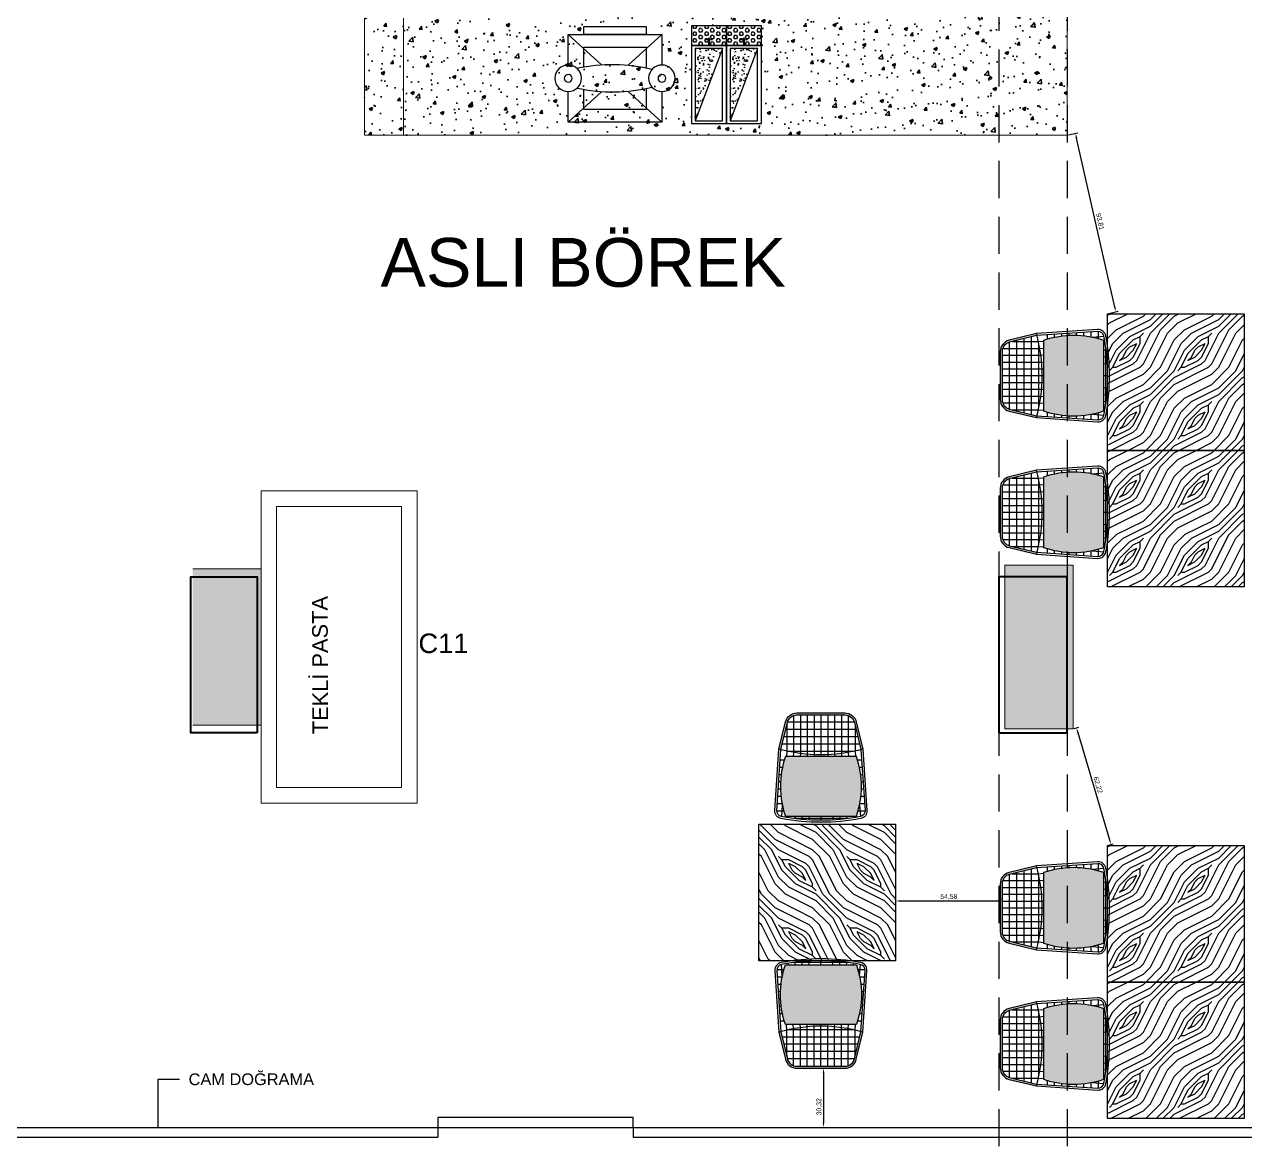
# Model space of a CAD drawing. Header units: millimetres. Extents: x 567392 to 582402, y 4512800 to 4518063.
# Drawn here: x 575944 to 576569, y 4513616 to 4514190 of the extents above; entities that cross this region are included whole.
import ezdxf

# ---------------------------------------------------------------- set-up
doc = ezdxf.new("R2010")
doc.units = ezdxf.units.MM
doc.linetypes.add('DASHED2', pattern=[9.525, 6.35, -3.175])
for name, color, linetype, lineweight in [('A-STRC-01', 2, 'Continuous', 40), ('duvar', 7, 'Continuous', 35), ('estofado', 7, 'Continuous', 25), ('PENCERE', 140, 'Continuous', 25), ('tefriş', 251, 'Continuous', 13), ('Yazi', 95, 'Continuous', 13), ('yücel-Ekipman', 4, 'Continuous', 25)]:
    doc.layers.add(name, color=color, linetype=linetype, lineweight=lineweight)
for name, color, linetype in [('a_furn', 1, 'Continuous'), ('a_p1_d', 1, 'DASHED2'), ('yücel-poz no', 7, 'Continuous'), ('ölçüler', 143, 'Continuous')]:
    doc.layers.add(name, color=color, linetype=linetype)
doc.layers.add('tefris', color=7, linetype='Continuous', lineweight=13, true_color=0x474747)
doc.styles.add('ekp-yazı', font='Arial.ttf', dxfattribs={"height": 10})
doc.styles.get("Standard").update_dxf_attribs({"font": 'Arial.ttf'})
doc.dimstyles.new('ISO-25', dxfattribs={"dimtxt": 2.5, "dimasz": 2.5, "dimexe": 1.25, "dimexo": 0.625, "dimtad": 1, "dimtxsty": 'Standard', "dimcen": 2.5, "dimadec": 0, "dimazin": 0, "dimtfac": 1, "dimtmove": 0, "dimatfit": 3, "dimfxl": 1, "dimarcsym": 0})

# ---------------------------------------------------------------- blocks, each defined once
blk = doc.blocks.new('KOLONS')
at = {"layer": 'A-STRC-01', "color": 3}
for points in [[(-828, 540), (-862, 540), (-862, 620), (-828, 620)], [(-448, 540), (-413, 540), (-413, 620), (-448, 620)]]:
    blk.add_lwpolyline(points, close=True, dxfattribs=at)
blk = doc.blocks.new('Banqueta Banc May')
at = {"layer": 'estofado'}
h = blk.add_hatch(color=256, dxfattribs=at)
h.set_gradient(color1=(203, 207, 210), one_color=1, tint=1, name='CYLINDER')
h.paths.add_polyline_path([(0.123, -0.01, -0.345989), (0.1716, -0.0482), (0.2052, -0.1866), (0.2053, -0.1878, 0.00324), (0.2152, -0.185), (0.1813, -0.0458, 0.345989), (0.123, 0), (-0.123, 0, 0.345989), (-0.1813, -0.0458), (-0.2152, -0.185, 0.00324), (-0.2053, -0.1878), (-0.2052, -0.1866), (-0.1716, -0.0482, -0.345989), (-0.123, -0.01)])
h = blk.add_hatch(color=256, dxfattribs=at)
h.set_gradient(color1=(203, 207, 210), one_color=1, tint=1, name='CYLINDER')
h.paths.add_polyline_path([(0.123, -0.01, -0.345989), (0.1716, -0.0482), (0.2052, -0.1866), (0.2053, -0.1878, 0.00324), (0.2152, -0.185), (0.1813, -0.0458, 0.345989), (0.123, 0), (-0.123, 0, 0.345989), (-0.1813, -0.0458), (-0.2152, -0.185, 0.00324), (-0.2053, -0.1878), (-0.2052, -0.1866), (-0.1716, -0.0482, -0.345989), (-0.123, -0.01)])
h = blk.add_hatch(color=256, dxfattribs=at)
h.set_gradient(color1=(225, 227, 229), one_color=1, tint=1, name='CURVED')
h.paths.add_polyline_path([(0.1821, -0.5295, 0.167263), (0.1821, -0.2239), (-0.1821, -0.2239, 0.167263), (-0.1821, -0.5295)])
for p, q in [((-0.1748, -0.0611), (-0.1748, -0.1954)), ((-0.1714, -0.0473), (0.1714, -0.0473)), ((-0.1398, -0.0129), (-0.1398, -0.2025)), ((-0.1049, -0.01), (-0.1049, -0.208)), ((-0.0699, -0.01), (-0.0699, -0.2119)), ((-0.035, -0.01), (-0.035, -0.215)), ((0, -0.01), (0, -0.215)), ((0.035, -0.01), (0.035, -0.215)), ((0.0699, -0.01), (0.0699, -0.2119)), ((0.1049, -0.01), (0.1049, -0.208)), ((0.1398, -0.0129), (0.1398, -0.2025)), ((0.1748, -0.0611), (0.1748, -0.1954)), ((-0.1896, -0.1222), (0.1896, -0.1222)), ((-0.1805, -0.0847), (0.1805, -0.0847)), ((-0.1987, -0.1596), (0.1987, -0.1596)), ((-0.2089, -0.2414), (-0.1877, -0.2414)), ((-0.1748, -0.1954), (-0.1771, -0.2239)), ((-0.1673, -0.197), (0.1673, -0.197)), ((-0.1398, -0.2025), (-0.1416, -0.2239)), ((-0.1049, -0.208), (-0.1062, -0.2239)), ((-0.0699, -0.2119), (-0.0709, -0.2239)), ((-0.035, -0.215), (-0.0357, -0.2239)), ((0, -0.215), (0, -0.2239)), ((0.035, -0.215), (0.0357, -0.2239)), ((0.0699, -0.2119), (0.0709, -0.2239)), ((0.1049, -0.208), (0.1062, -0.2239)), ((0.1398, -0.2025), (0.1416, -0.2239)), ((0.1748, -0.1954), (0.1771, -0.2239)), ((0.1877, -0.2414), (0.2089, -0.2414)), ((-0.2114, -0.2789), (-0.1973, -0.2789)), ((0.1973, -0.2789), (0.2114, -0.2789)), ((-0.2163, -0.3537), (-0.2071, -0.3537)), ((-0.2138, -0.3163), (-0.2037, -0.3163)), ((0.2037, -0.3163), (0.2138, -0.3163)), ((0.2071, -0.3537), (0.2163, -0.3537)), ((-0.2213, -0.4286), (-0.2048, -0.4286)), ((-0.2188, -0.3912), (-0.2074, -0.3912)), ((0.2048, -0.4286), (0.2213, -0.4286)), ((0.2074, -0.3912), (0.2188, -0.3912)), ((-0.2238, -0.466), (-0.1991, -0.466)), ((-0.1977, -0.4725), (-0.2026, -0.5311)), ((0.1977, -0.4725), (0.2026, -0.5311)), ((0.1991, -0.466), (0.2238, -0.466)), ((-0.226, -0.5034), (-0.1902, -0.5034)), ((-0.1669, -0.5295), (-0.1676, -0.5371)), ((-0.1411, -0.5409), (0.1411, -0.5409)), ((-0.1315, -0.5295), (-0.1326, -0.5419)), ((-0.0962, -0.5295), (-0.0976, -0.5456)), ((-0.061, -0.5295), (-0.0626, -0.5482)), ((0, -0.5295), (0, -0.55)), ((0.061, -0.5295), (0.0626, -0.5482)), ((0.0962, -0.5295), (0.0976, -0.5456)), ((0.1315, -0.5295), (0.1326, -0.5419)), ((0.1669, -0.5295), (0.1676, -0.5371)), ((0.1902, -0.5034), (0.226, -0.5034))]:
    blk.add_line(p, q, dxfattribs=at)
for points in [[(0.236, -0.4991), (0.2152, -0.185), (0.1813, -0.0458, 0.345989), (0.123, 0), (-0.123, 0, 0.345989), (-0.1813, -0.0458), (-0.2152, -0.185), (-0.236, -0.4991, 0.379693), (-0.2034, -0.5411, 0.092971), (0.2034, -0.5411, 0.379693)], [(0.226, -0.4998), (0.2052, -0.1866), (0.1716, -0.0482, 0.345989), (0.123, -0.01), (-0.123, -0.01, 0.345989), (-0.1716, -0.0482), (-0.2052, -0.1866), (-0.226, -0.4998, 0.379693), (-0.2016, -0.5313, 0.092971), (0.2016, -0.5313, 0.379693)], [(-0.1821, -0.5295, -0.167263), (-0.1821, -0.2239), (0.1821, -0.2239, -0.167263), (0.1821, -0.5295)]]:
    blk.add_lwpolyline(points, format="xyb", close=True, dxfattribs=at)
blk.add_arc((0, 0.5729), 0.7879, 254.15162, 285.84838, dxfattribs=at)
blk = doc.blocks.new('*D576')
at = {"layer": 'Defpoints', "color": 0, "transparency": 16777216}
for p in [(576478.65, 4514132.78), (576482.88, 4514133.74), (576499.32, 4514041.28)]:
    blk.add_point(p, dxfattribs=at)
at = {"layer": 'tefriş', "color": 0, "lineweight": -2, "transparency": 16777216}
for p, q in [((576479.26, 4514132.92), (576484.1, 4514134.01)), ((576503, 4514044.67), (576483.43, 4514131.3)), ((576499.93, 4514041.42), (576504.77, 4514042.51))]:
    blk.add_line(p, q, dxfattribs=at)
at = {"layer": 'tefriş', "color": 0, "transparency": 16777216}
for points in [[(576483.84, 4514131.39), (576483.03, 4514131.21), (576482.88, 4514133.74)], [(576503.4, 4514044.77), (576502.59, 4514044.58), (576503.55, 4514042.24)]]:
    blk.add_solid(points, dxfattribs=at)
at = {"layer": 'tefriş', "color": 0, "transparency": 16777216, "insert": (576495.29, 4514088.45), "char_height": 2.5, "attachment_point": 5, "rotation": 282.72684}
blk.add_mtext('93,81', dxfattribs=at)
blk = doc.blocks.new('*D577')
at = {"layer": 'Defpoints', "color": 0, "transparency": 16777216}
for p in [(576481.65, 4513828.52), (576499.31, 4513768.86), (576501.04, 4513769.37)]:
    blk.add_point(p, dxfattribs=at)
at = {"layer": 'tefriş', "color": 0, "lineweight": -2, "transparency": 16777216}
for p, q in [((576482.25, 4513828.7), (576484.58, 4513829.39)), ((576484.09, 4513826.63), (576500.33, 4513771.77)), ((576499.91, 4513769.03), (576502.24, 4513769.72))]:
    blk.add_line(p, q, dxfattribs=at)
at = {"layer": 'tefriş', "color": 0, "transparency": 16777216}
for points in [[(576484.49, 4513826.75), (576483.69, 4513826.52), (576483.38, 4513829.03)], [(576500.73, 4513771.88), (576499.93, 4513771.65), (576501.04, 4513769.37)]]:
    blk.add_solid(points, dxfattribs=at)
at = {"layer": 'tefriş', "color": 0, "transparency": 16777216, "insert": (576494.25, 4513799.8), "char_height": 2.5, "attachment_point": 5, "rotation": 286.49216}
blk.add_mtext('62,22', dxfattribs=at)
blk = doc.blocks.new('*D578')
at = {"layer": 'Defpoints', "color": 0, "transparency": 16777216}
for p in [(576390.73, 4513740.37), (576390.73, 4513740.37), (576445.31, 4513740.37)]:
    blk.add_point(p, dxfattribs=at)
at = {"layer": 'tefriş', "color": 0, "lineweight": -2, "transparency": 16777216}
for p, q in [((576390.73, 4513740.99), (576390.73, 4513741.62)), ((576442.81, 4513740.37), (576393.23, 4513740.37)), ((576445.31, 4513740.99), (576445.31, 4513741.62))]:
    blk.add_line(p, q, dxfattribs=at)
at = {"layer": 'tefriş', "color": 0, "transparency": 16777216}
for points in [[(576393.23, 4513740.79), (576393.23, 4513739.95), (576390.73, 4513740.37)], [(576442.81, 4513740.79), (576442.81, 4513739.95), (576445.31, 4513740.37)]]:
    blk.add_solid(points, dxfattribs=at)
at = {"layer": 'tefriş', "color": 0, "transparency": 16777216, "insert": (576418.02, 4513742.5), "char_height": 2.5, "attachment_point": 5}
blk.add_mtext('54,58', dxfattribs=at)
blk = doc.blocks.new('*D580')
at = {"layer": 'Defpoints', "color": 0, "transparency": 16777216}
for p in [(576352.46, 4513654.72), (576352.46, 4513624.4), (576353.79, 4513624.4)]:
    blk.add_point(p, dxfattribs=at)
at = {"layer": 'tefriş', "color": 0, "lineweight": -2, "transparency": 16777216}
for p, q in [((576353.09, 4513654.72), (576355.04, 4513654.72)), ((576353.79, 4513652.22), (576353.79, 4513626.9)), ((576353.09, 4513624.4), (576355.04, 4513624.4))]:
    blk.add_line(p, q, dxfattribs=at)
at = {"layer": 'tefriş', "color": 0, "transparency": 16777216}
for points in [[(576353.37, 4513652.22), (576354.21, 4513652.22), (576353.79, 4513654.72)], [(576353.37, 4513626.9), (576354.21, 4513626.9), (576353.79, 4513624.4)]]:
    blk.add_solid(points, dxfattribs=at)
at = {"layer": 'tefriş', "color": 0, "transparency": 16777216, "insert": (576351.66, 4513634.94), "char_height": 2.5, "attachment_point": 5, "rotation": 90}
blk.add_mtext('30,32', dxfattribs=at)
blk = doc.blocks.new('Bar. Şerbet  Mak(K).40 lt')
h = blk.add_hatch()
h.set_pattern_fill('AR-CONC', color=251, style=0)
h.set_pattern_definition([(50, (-37608.1534, -17154.7077), (7.1726018, -0.62752135), [0.75, -8.25]), (355, (-37608.1534, -17154.708), (-1.3875133, 7.5219213), [0.6, -6.6]), (100.4514, (-37607.556, -17154.76), (5.7850938, 6.8943954), [0.6374019, -7.0114211]), (46.1842, (-37608.153, -17152.708), (10.6724105, -1.6551901), [1.125, -12.375]), (96.6356, (-37607.264, -17152.846), (9.346627, 9.7411787), [0.956103, -10.51713]), (351.1842, (-37608.153, -17152.708), (9.3466195, 9.741186), [0.9, -9.9]), (21, (-37607.1534, -17153.2077), (5.9690705, -4.0261889), [0.75, -8.25]), (326, (-37607.1534, -17153.208), (2.4331533, 7.2515005), [0.6, -6.6]), (71.4514, (-37606.656, -17153.543), (8.4022263, 3.225305), [0.6374019, -7.0114211]), (37.5, (-37608.1534, -17154.7077), (0.12159855, 3.32893854), [0, -6.52, 0, -6.7, 0, -6.625]), (7.5, (-37608.1534, -17154.7077), (2.63069537, 3.94411712), [0, -3.82, 0, -6.37, 0, -2.525]), (327.5, (-37610.3834, -17154.7077), (5.33822436, -0.22554872), [0, -2.5, 0, -7.8, 0, -10.35]), (317.5, (-37611.3834, -17154.7077), (5.8318617, 1.0010498), [0, -3.25, 0, -5.18, 0, -7.35])])
h.paths.add_polyline_path([(-19.71, -1.39), (-33.71, -38.39), (-19.71, -38.39)])
h = blk.add_hatch()
h.set_pattern_fill('AR-CONC', color=251, style=0)
h.set_pattern_definition([(50, (-37590.287, -17154.7077), (7.1726018, -0.62752135), [0.75, -8.25]), (355, (-37590.287, -17154.708), (-1.3875133, 7.5219213), [0.6, -6.6]), (100.4514, (-37589.689, -17154.76), (5.7850938, 6.8943954), [0.6374019, -7.0114211]), (46.1842, (-37590.287, -17152.708), (10.6724105, -1.6551901), [1.125, -12.375]), (96.6356, (-37589.398, -17152.846), (9.346627, 9.7411787), [0.956103, -10.51713]), (351.1842, (-37590.287, -17152.708), (9.3466195, 9.741186), [0.9, -9.9]), (21, (-37589.287, -17153.2077), (5.9690705, -4.0261889), [0.75, -8.25]), (326, (-37589.287, -17153.208), (2.4331533, 7.2515005), [0.6, -6.6]), (71.4514, (-37588.7896, -17153.543), (8.4022263, 3.225305), [0.6374019, -7.0114211]), (37.5, (-37590.287, -17154.7077), (0.12159855, 3.32893854), [0, -6.52, 0, -6.7, 0, -6.625]), (7.5, (-37590.287, -17154.7077), (2.63069537, 3.94411712), [0, -3.82, 0, -6.37, 0, -2.525]), (327.5, (-37592.517, -17154.7077), (5.33822436, -0.22554872), [0, -2.5, 0, -7.8, 0, -10.35]), (317.5, (-37593.517, -17154.7077), (5.8318617, 1.0010498), [0, -3.25, 0, -5.18, 0, -7.35])])
h.paths.add_polyline_path([(-1.84, -1.39), (-15.84, -38.39), (-1.84, -38.39)])
h = blk.add_hatch()
h.set_pattern_fill('HEX', color=251, scale=8, style=0)
h.set_pattern_definition([(0, (-37608.1534, -17154.7077), (0, 1.73205081), [1, -2]), (120, (-37608.1534, -17154.7077), (-1.5, -0.866025404), [1, -2]), (60, (-37607.1534, -17154.7077), (-1.5, 0.866025404), [1, -2])])
h.paths.add_polyline_path([(-17.87, -50), (-17.87, -40), (-35.73, -40), (-35.73, -50)])
h = blk.add_hatch()
h.set_pattern_fill('HEX', color=251, scale=8, style=0)
h.set_pattern_definition([(0, (-37590.287, -17154.7077), (0, 1.73205081), [1, -2]), (120, (-37590.287, -17154.7077), (-1.5, -0.866025404), [1, -2]), (60, (-37589.287, -17154.7077), (-1.5, 0.866025404), [1, -2])])
h.paths.add_polyline_path([(0, -50), (0, -40), (-17.87, -40), (-17.87, -50)])
for p, q in [((-33.71, -38.39), (-19.71, -1.39)), ((-15.84, -38.39), (-1.84, -1.39))]:
    blk.add_line(p, q)
for points in [[(-35.73, -40), (-17.87, -40), (-17.87, 0), (-35.73, 0)], [(-17.87, -40), (0, -40), (0, 0), (-17.87, 0)], [(-33.71, -38.39), (-19.71, -38.39), (-19.71, -1.39), (-33.71, -1.39)], [(-15.84, -38.39), (-1.84, -38.39), (-1.84, -1.39), (-15.84, -1.39)], [(-35.73, -50), (-17.87, -50), (-17.87, -40), (-35.73, -40)], [(-17.87, -50), (0, -50), (0, -40), (-17.87, -40)]]:
    blk.add_lwpolyline(points, close=True)
at = {"color": 251}
for points, const_width in [([(-28.73, -42.98), (-24.7, -42.98)], 0.5), ([(-26.8, -40), (-26.8, -44.03)], 1), ([(-10.86, -42.98), (-6.83, -42.98)], 0.5), ([(-8.93, -40), (-8.93, -44.03)], 1)]:
    blk.add_lwpolyline(points, dxfattribs=dict(at, const_width=const_width))
blk = doc.blocks.new('zummex portakal s.mak.')
at = {"extrusion": (0, 0, -1)}
for p, q in [((-48, 0), (0, 0)), ((-48, -15.7), (-48, 0)), ((0, 0), (0, -15.7)), ((-40, -6.5), (-8, -6.5)), ((-40, -17.15), (-40, -6.5)), ((-8, -6.5), (-8, -16.66)), ((-48, -45), (-48, -29.3)), ((-40, -38.5), (-40, -27.85)), ((-8, -28.34), (-8, -38.5)), ((0, -29.3), (0, -45)), ((-8, -38.5), (-40, -38.5)), ((0, -45), (-48, -45)), ((-40, -45), (-8, -45))]:
    blk.add_line(p, q, dxfattribs=at)
at = {"color": 251, "extrusion": (0, 0, -1)}
for p, q in [((-48, 0), (-30.74, -15.76)), ((0, 0), (-17.06, -15.56)), ((-30.74, -29.24), (-48, -45)), ((-17.06, -29.44), (0, -45))]:
    blk.add_line(p, q, dxfattribs=at)
at = {"color": 21, "extrusion": (0, 0, -1)}
for p, q in [((-40, -49), (-40, -45)), ((-8, -49), (-40, -49)), ((-8, -45), (-8, -49))]:
    blk.add_line(p, q, dxfattribs=at)
for centre, radius in [((48, -22.5), 6.8), ((0, -22.5), 6.8), ((48, -22.5), 2), ((0, -22.5), 2)]:
    blk.add_circle(centre, radius, dxfattribs=at)
for centre, start, end in [((22.71, -100.39), 76.15973, 102.39982), ((22.71, 55.39), 257.60018, 283.84027)]:
    blk.add_arc(centre, 85.01, start, end, dxfattribs=at)

msp = doc.modelspace()

# ---------------------------------------------------------------- hatches: boundary and pattern name
at = {"layer": 'duvar'}
h = msp.add_hatch(color=251, dxfattribs=at)
h.dxf.hatch_style = 1
h.paths.add_polyline_path([(576480.65, 4513326.52), (576445.65, 4513326.52), (576445.65, 4513266.52), (576480.65, 4513266.52)])
h.paths.add_polyline_path([(576030.65, 4513266.52), (576065.65, 4513266.52), (576065.65, 4513326.52), (576030.65, 4513326.52)])
h.paths.add_polyline_path([(576481.65, 4513912.52), (576446.65, 4513912.52), (576446.65, 4513828.52), (576481.65, 4513828.52)])
h.paths.add_polyline_path([(576030.65, 4513830.52), (576065.65, 4513830.52), (576065.65, 4513910.52), (576030.65, 4513910.52)])
h.paths.add_polyline_path([(576065.65, 4514642.52), (576030.65, 4514642.52), (576030.65, 4514575.52), (576065.65, 4514575.52)])
h = msp.add_hatch(dxfattribs=at)
h.set_pattern_fill('AR-CONC', color=44, scale=0.1)
h.set_pattern_definition([(50, (495650.126, 4493089.981), (18.218467, -1.5939086), [1.905, -20.955]), (355, (495650.126, 4493089.981), (-3.524342, 19.1056845), [1.524, -16.7640584]), (100.451445, (495651.644, 4493089.848), (14.6941247, 17.5117752), [1.619001, -17.8090245]), (46.1842, (495650.126, 4493095.061), (27.107904, -4.204233), [2.8575, -31.4325]), (96.635558, (495652.385, 4493094.71), (23.740413, 24.7426125), [2.428502, -26.713561]), (351.18415, (495650.126, 4493095.06), (23.740413, 24.742612), [2.285997, -25.145973]), (21, (495652.666, 4493093.791), (15.161439, -10.2265198), [1.905, -20.955]), (326, (495652.666, 4493093.791), (6.180203, 18.4187966), [1.524, -16.764]), (71.451445, (495653.93, 4493092.939), (21.341642, 8.192277), [1.619001, -17.8089938]), (37.5, (495650.126, 4493089.981), (0.3088603, 8.4555039), [0, -16.5608, 0, -17.018, 0, -16.8275]), (7.5, (495650.126, 4493089.981), (6.6819663, 10.0180575), [0, -9.7028, 0, -16.1798, 0, -6.4135]), (327.5, (495644.462, 4493089.981), (13.5590595, -0.5728744), [0, -6.35, 0, -19.812, 0, -26.289]), (317.5, (495641.922, 4493089.981), (14.8129181, 2.5426491), [0, -8.255, 0, -13.1572, 0, -18.669])])
h.paths.add_polyline_path([(576418.65, 4514192.781), (576118.65, 4514192.781), (576118.65, 4514132.781), (576478.65, 4514132.781), (576478.65, 4514322.917), (576418.65, 4514322.872)])
h.paths.add_polyline_path([(576321.944, 4514138.711), (576304.078, 4514138.711), (576286.211, 4514138.711), (576286.211, 4514178.711), (576286.211, 4514188.711), (576304.078, 4514188.711), (576321.944, 4514188.711), (576321.944, 4514178.711)], flags=16)
h.paths.add_polyline_path([(576319.922, 4514140.096), (576305.922, 4514140.096), (576288.056, 4514140.096), (576288.056, 4514181.69), (576305.922, 4514181.69), (576305.922, 4514177.096), (576319.922, 4514177.096)], flags=0)
h.paths.add_polyline_path([(576231.015, 4514167.741), (576231.015, 4514177.101), (576223.015, 4514184.398), (576223.015, 4514168.699)], flags=0)
h.paths.add_polyline_path([(576245.722, 4514169.022), (576220.245, 4514184.398), (576231.015, 4514184.398), (576231.015, 4514188.398), (576275.396, 4514188.398), (576271.015, 4514184.398), (576271.015, 4514165.173, 0.1303603), (576227.467, 4514167.039, -1.8363237), (576216.498, 4514163.842, -0.0879557)], flags=16)
h.paths.add_polyline_path([(576263.015, 4514156.551), (576263.015, 4514146.703), (576271.015, 4514139.398), (576271.015, 4514155.097)], flags=16)
at = {"layer": 'tefris', "linetype": 'Continuous', "lineweight": 25}
h = msp.add_hatch(dxfattribs=at)
h.set_pattern_fill('WOODFACE', color=35, scale=35, style=0, pattern_type=2)
h.set_pattern_definition([(360, (574051.96, 4519543.803), (35, 35), [1.75, -33.25]), (90, (574065.96, 4519556.053), (-35, 35), [3.5, -31.5]), (45, (574058.96, 4519552.553), (2e-14, 35), [2.4745, -7.4235, 2.4745, -4.949, 17.325, -14.850975]), (45, (574050.21, 4519542.053), (2e-14, 35), [2.47485, -4.9497, 2.47485, -39.59807]), (45, (574062.46, 4519545.553), (2e-14, 35), [2.47485, -47.02262]), (45, (574065.96, 4519543.803), (2e-14, 35), [2.47485, -47.02262]), (45, (574060.71, 4519547.303), (2e-14, 35), [2.47485, -47.02262]), (45, (574058.96, 4519549.053), (2e-14, 35), [4.9497, -44.54777]), (45, (574067.71, 4519575.303), (2e-14, 35), [4.9497, -44.54777]), (45, (574055.46, 4519550.803), (2e-14, 35), [9.8994, -39.59807]), (45, (574053.71, 4519552.553), (2e-14, 35), [9.8994, -39.59807]), (45, (574076.46, 4519563.053), (2e-14, 35), [9.8994, -39.59807]), (45, (574051.96, 4519556.053), (2e-14, 35), [7.42462, -42.07285]), (45, (574044.96, 4519561.303), (2e-14, 35), [7.42462, -42.07285]), (45, (574048.46, 4519557.803), (2e-14, 35), [7.42462, -42.07285]), (45, (574071.21, 4519568.303), (2e-14, 35), [12.37437, -37.1231]), (45, (574067.71, 4519570.053), (2e-14, 35), [12.37437, -37.1231]), (45, (574071.21, 4519561.303), (2e-14, 35), [17.32412, -32.17336]), (26.56505, (574055.46, 4519547.303), (35, 1e-08), [3.91312, -74.34926]), (26.56505, (574062.46, 4519557.803), (35, 1e-08), [3.91312, -74.34926]), (26.56505, (574060.71, 4519554.303), (35, 1e-08), [3.91312, -74.34926]), (26.56505, (574053.71, 4519543.803), (35, 1e-08), [7.82624, -70.43614]), (26.56505, (574060.71, 4519559.553), (35, 1e-08), [11.73936, -66.52302]), (26.56505, (574057.21, 4519561.303), (35, 1e-08), [15.65248, -62.6099]), (26.56505, (574053.71, 4519563.053), (35, 1e-08), [15.65248, -62.6099]), (26.56505, (574048.46, 4519573.553), (35, 1e-08), [15.65248, -62.6099]), (26.56505, (574048.46, 4519570.053), (35, 1e-08), [19.5656, -58.69678]), (26.56505, (574050.21, 4519566.553), (35, 1e-08), [19.5656, -58.69678]), (63.43495, (574062.46, 4519552.553), (2e-09, 35), [3.91312, -74.34926]), (63.43495, (574057.21, 4519549.053), (2e-09, 35), [3.91312, -74.34926]), (63.43495, (574051.96, 4519543.803), (2e-09, 35), [7.82624, -70.43614]), (63.43495, (574062.46, 4519549.053), (2e-09, 35), [7.82624, -70.43614]), (63.43495, (574048.46, 4519542.053), (2e-09, 35), [11.73936, -66.52302]), (63.43495, (574044.96, 4519542.053), (2e-09, 35), [15.65248, -62.6099]), (63.43495, (574076.46, 4519543.803), (2e-09, 35), [15.65248, -62.6099]), (63.43495, (574064.21, 4519547.303), (2e-09, 35), [15.65248, -62.6099]), (63.43495, (574071.21, 4519543.803), (2e-09, 35), [19.5656, -58.69678]), (63.43495, (574067.71, 4519545.553), (2e-09, 35), [19.5656, -58.69678])])
h.paths.add_polyline_path([(576569.316, 4514041.28), (576499.317, 4514041.276), (576499.317, 4513971.276), (576569.316, 4513971.28)])
h = msp.add_hatch(dxfattribs=at)
h.set_pattern_fill('WOODFACE', color=35, scale=35, style=0, pattern_type=2)
h.set_pattern_definition([(360, (574051.96, 4519473.803), (35, 35), [1.75, -33.25]), (90, (574065.96, 4519486.053), (-35, 35), [3.5, -31.5]), (45, (574058.96, 4519482.553), (2e-14, 35), [2.4745, -7.4235, 2.4745, -4.949, 17.325, -14.850975]), (45, (574050.21, 4519472.053), (2e-14, 35), [2.47485, -4.9497, 2.47485, -39.59807]), (45, (574062.46, 4519475.553), (2e-14, 35), [2.47485, -47.02262]), (45, (574065.96, 4519473.803), (2e-14, 35), [2.47485, -47.02262]), (45, (574060.71, 4519477.303), (2e-14, 35), [2.47485, -47.02262]), (45, (574058.96, 4519479.053), (2e-14, 35), [4.9497, -44.54777]), (45, (574067.71, 4519505.303), (2e-14, 35), [4.9497, -44.54777]), (45, (574055.46, 4519480.803), (2e-14, 35), [9.8994, -39.59807]), (45, (574053.71, 4519482.553), (2e-14, 35), [9.8994, -39.59807]), (45, (574076.46, 4519493.053), (2e-14, 35), [9.8994, -39.59807]), (45, (574051.96, 4519486.053), (2e-14, 35), [7.42462, -42.07285]), (45, (574044.96, 4519491.303), (2e-14, 35), [7.42462, -42.07285]), (45, (574048.46, 4519487.803), (2e-14, 35), [7.42462, -42.07285]), (45, (574071.21, 4519498.303), (2e-14, 35), [12.37437, -37.1231]), (45, (574067.71, 4519500.053), (2e-14, 35), [12.37437, -37.1231]), (45, (574071.21, 4519491.303), (2e-14, 35), [17.32412, -32.17336]), (26.56505, (574055.46, 4519477.303), (35, 1e-08), [3.91312, -74.34926]), (26.56505, (574062.46, 4519487.803), (35, 1e-08), [3.91312, -74.34926]), (26.56505, (574060.71, 4519484.303), (35, 1e-08), [3.91312, -74.34926]), (26.56505, (574053.71, 4519473.803), (35, 1e-08), [7.82624, -70.43614]), (26.56505, (574060.71, 4519489.553), (35, 1e-08), [11.73936, -66.52302]), (26.56505, (574057.21, 4519491.303), (35, 1e-08), [15.65248, -62.6099]), (26.56505, (574053.71, 4519493.053), (35, 1e-08), [15.65248, -62.6099]), (26.56505, (574048.46, 4519503.553), (35, 1e-08), [15.65248, -62.6099]), (26.56505, (574048.46, 4519500.053), (35, 1e-08), [19.5656, -58.69678]), (26.56505, (574050.21, 4519496.553), (35, 1e-08), [19.5656, -58.69678]), (63.43495, (574062.46, 4519482.553), (2e-09, 35), [3.91312, -74.34926]), (63.43495, (574057.21, 4519479.053), (2e-09, 35), [3.91312, -74.34926]), (63.43495, (574051.96, 4519473.803), (2e-09, 35), [7.82624, -70.43614]), (63.43495, (574062.46, 4519479.053), (2e-09, 35), [7.82624, -70.43614]), (63.43495, (574048.46, 4519472.053), (2e-09, 35), [11.73936, -66.52302]), (63.43495, (574044.96, 4519472.053), (2e-09, 35), [15.65248, -62.6099]), (63.43495, (574076.46, 4519473.803), (2e-09, 35), [15.65248, -62.6099]), (63.43495, (574064.21, 4519477.303), (2e-09, 35), [15.65248, -62.6099]), (63.43495, (574071.21, 4519473.803), (2e-09, 35), [19.5656, -58.69678]), (63.43495, (574067.71, 4519475.553), (2e-09, 35), [19.5656, -58.69678])])
h.paths.add_polyline_path([(576569.316, 4513971.28), (576499.317, 4513971.276), (576499.317, 4513901.276), (576569.316, 4513901.28)])
h = msp.add_hatch(dxfattribs=at)
h.set_pattern_fill('WOODFACE', color=35, scale=35, angle=90, style=0, pattern_type=2)
h.set_pattern_definition([(90, (570818.21, 4511262.367), (-35, 35), [1.75, -33.25]), (180, (570805.96, 4511276.367), (-35, -35), [3.5, -31.5]), (135, (570809.46, 4511269.367), (-35, 2e-14), [2.4745, -7.4235, 2.4745, -4.949, 17.325, -14.850975]), (135, (570819.96, 4511260.617), (-35, 2e-14), [2.47485, -4.9497, 2.47485, -39.59807]), (135, (570816.46, 4511272.867), (-35, 2e-14), [2.47485, -47.02262]), (135, (570818.21, 4511276.367), (-35, 2e-14), [2.47485, -47.02262]), (135, (570814.71, 4511271.117), (-35, 2e-14), [2.47485, -47.02262]), (135, (570812.96, 4511269.367), (-35, 2e-14), [4.9497, -44.54777]), (135, (570786.71, 4511278.117), (-35, 2e-14), [4.9497, -44.54777]), (135, (570811.21, 4511265.867), (-35, 2e-14), [9.8994, -39.59807]), (135, (570809.46, 4511264.117), (-35, 2e-14), [9.8994, -39.59807]), (135, (570798.96, 4511286.867), (-35, 2e-14), [9.8994, -39.59807]), (135, (570805.96, 4511262.367), (-35, 2e-14), [7.42462, -42.07285]), (135, (570800.71, 4511255.367), (-35, 2e-14), [7.42462, -42.07285]), (135, (570804.21, 4511258.867), (-35, 2e-14), [7.42462, -42.07285]), (135, (570793.71, 4511281.617), (-35, 2e-14), [12.37437, -37.1231]), (135, (570791.96, 4511278.117), (-35, 2e-14), [12.37437, -37.1231]), (135, (570800.71, 4511281.617), (-35, 2e-14), [17.32412, -32.17336]), (116.56505, (570814.71, 4511265.867), (-1e-08, 35), [3.91312, -74.34926]), (116.56505, (570804.21, 4511272.867), (-1e-08, 35), [3.91312, -74.34926]), (116.56505, (570807.71, 4511271.117), (-1e-08, 35), [3.91312, -74.34926]), (116.56505, (570818.21, 4511264.117), (-1e-08, 35), [7.82624, -70.43614]), (116.56505, (570802.46, 4511271.117), (-1e-08, 35), [11.73936, -66.52302]), (116.56505, (570800.71, 4511267.617), (-1e-08, 35), [15.65248, -62.6099]), (116.56505, (570798.96, 4511264.117), (-1e-08, 35), [15.65248, -62.6099]), (116.56505, (570788.46, 4511258.867), (-1e-08, 35), [15.65248, -62.6099]), (116.56505, (570791.96, 4511258.867), (-1e-08, 35), [19.5656, -58.69678]), (116.56505, (570795.46, 4511260.617), (-1e-08, 35), [19.5656, -58.69678]), (153.43495, (570809.46, 4511272.867), (-35, 2e-09), [3.91312, -74.34926]), (153.43495, (570812.96, 4511267.617), (-35, 2e-09), [3.91312, -74.34926]), (153.43495, (570818.21, 4511262.367), (-35, 2e-09), [7.82624, -70.43614]), (153.43495, (570812.96, 4511272.867), (-35, 2e-09), [7.82624, -70.43614]), (153.43495, (570819.96, 4511258.867), (-35, 2e-09), [11.73936, -66.52302]), (153.43495, (570819.96, 4511255.367), (-35, 2e-09), [15.65248, -62.6099]), (153.43495, (570818.21, 4511286.867), (-35, 2e-09), [15.65248, -62.6099]), (153.43495, (570814.71, 4511274.617), (-35, 2e-09), [15.65248, -62.6099]), (153.43495, (570818.21, 4511281.617), (-35, 2e-09), [19.5656, -58.69678]), (153.43495, (570816.46, 4511278.117), (-35, 2e-09), [19.5656, -58.69678])])
h.paths.add_polyline_path([(576320.733, 4513779.723), (576320.736, 4513709.724), (576390.736, 4513709.724), (576390.733, 4513779.723)])
h = msp.add_hatch(dxfattribs=at)
h.set_pattern_fill('WOODFACE', color=35, scale=35, style=0, pattern_type=2)
h.set_pattern_definition([(360, (574051.96, 4519271.38), (35, 35), [1.75, -33.25]), (90, (574065.96, 4519283.63), (-35, 35), [3.5, -31.5]), (45, (574058.958, 4519280.13), (2e-14, 35), [2.4745, -7.4235, 2.4745, -4.949, 17.325, -14.850975]), (45, (574050.208, 4519269.63), (2e-14, 35), [2.47485, -4.9497, 2.47485, -39.59807]), (45, (574062.458, 4519273.13), (2e-14, 35), [2.47485, -47.02262]), (45, (574065.958, 4519271.38), (2e-14, 35), [2.47485, -47.02262]), (45, (574060.708, 4519274.88), (2e-14, 35), [2.47485, -47.02262]), (45, (574058.958, 4519276.63), (2e-14, 35), [4.9497, -44.54777]), (45, (574067.708, 4519302.88), (2e-14, 35), [4.9497, -44.54777]), (45, (574055.458, 4519278.38), (2e-14, 35), [9.8994, -39.59807]), (45, (574053.708, 4519280.13), (2e-14, 35), [9.8994, -39.59807]), (45, (574076.458, 4519290.63), (2e-14, 35), [9.8994, -39.59807]), (45, (574051.958, 4519283.63), (2e-14, 35), [7.42462, -42.07285]), (45, (574044.958, 4519288.88), (2e-14, 35), [7.42462, -42.07285]), (45, (574048.458, 4519285.38), (2e-14, 35), [7.42462, -42.07285]), (45, (574071.208, 4519295.88), (2e-14, 35), [12.37437, -37.1231]), (45, (574067.708, 4519297.63), (2e-14, 35), [12.37437, -37.1231]), (45, (574071.208, 4519288.88), (2e-14, 35), [17.32412, -32.17336]), (26.56505, (574055.458, 4519274.88), (35, 1e-08), [3.91312, -74.34926]), (26.56505, (574062.458, 4519285.38), (35, 1e-08), [3.91312, -74.34926]), (26.56505, (574060.708, 4519281.88), (35, 1e-08), [3.91312, -74.34926]), (26.56505, (574053.708, 4519271.38), (35, 1e-08), [7.82624, -70.43614]), (26.56505, (574060.708, 4519287.13), (35, 1e-08), [11.73936, -66.52302]), (26.56505, (574057.208, 4519288.88), (35, 1e-08), [15.65248, -62.6099]), (26.56505, (574053.708, 4519290.63), (35, 1e-08), [15.65248, -62.6099]), (26.56505, (574048.458, 4519301.13), (35, 1e-08), [15.65248, -62.6099]), (26.56505, (574048.458, 4519297.63), (35, 1e-08), [19.5656, -58.69678]), (26.56505, (574050.208, 4519294.13), (35, 1e-08), [19.5656, -58.69678]), (63.43495, (574062.458, 4519280.13), (2e-09, 35), [3.91312, -74.34926]), (63.43495, (574057.208, 4519276.63), (2e-09, 35), [3.91312, -74.34926]), (63.43495, (574051.958, 4519271.38), (2e-09, 35), [7.82624, -70.43614]), (63.43495, (574062.458, 4519276.63), (2e-09, 35), [7.82624, -70.43614]), (63.43495, (574048.458, 4519269.63), (2e-09, 35), [11.73936, -66.52302]), (63.43495, (574044.958, 4519269.63), (2e-09, 35), [15.65248, -62.6099]), (63.43495, (574076.458, 4519271.38), (2e-09, 35), [15.65248, -62.6099]), (63.43495, (574064.208, 4519274.88), (2e-09, 35), [15.65248, -62.6099]), (63.43495, (574071.208, 4519271.38), (2e-09, 35), [19.5656, -58.69678]), (63.43495, (574067.708, 4519273.13), (2e-09, 35), [19.5656, -58.69678])])
h.paths.add_polyline_path([(576569.315, 4513768.857), (576499.315, 4513768.854), (576499.315, 4513698.854), (576569.315, 4513698.857)])
h = msp.add_hatch(dxfattribs=at)
h.set_pattern_fill('WOODFACE', color=35, scale=35, style=0, pattern_type=2)
h.set_pattern_definition([(360, (574051.96, 4519201.38), (35, 35), [1.75, -33.25]), (90, (574065.96, 4519213.63), (-35, 35), [3.5, -31.5]), (45, (574058.96, 4519210.13), (2e-14, 35), [2.4745, -7.4235, 2.4745, -4.949, 17.325, -14.850975]), (45, (574050.21, 4519199.63), (2e-14, 35), [2.47485, -4.9497, 2.47485, -39.59807]), (45, (574062.46, 4519203.13), (2e-14, 35), [2.47485, -47.02262]), (45, (574065.96, 4519201.38), (2e-14, 35), [2.47485, -47.02262]), (45, (574060.71, 4519204.88), (2e-14, 35), [2.47485, -47.02262]), (45, (574058.96, 4519206.63), (2e-14, 35), [4.9497, -44.54777]), (45, (574067.71, 4519232.88), (2e-14, 35), [4.9497, -44.54777]), (45, (574055.46, 4519208.38), (2e-14, 35), [9.8994, -39.59807]), (45, (574053.71, 4519210.13), (2e-14, 35), [9.8994, -39.59807]), (45, (574076.46, 4519220.63), (2e-14, 35), [9.8994, -39.59807]), (45, (574051.96, 4519213.63), (2e-14, 35), [7.42462, -42.07285]), (45, (574044.96, 4519218.88), (2e-14, 35), [7.42462, -42.07285]), (45, (574048.46, 4519215.38), (2e-14, 35), [7.42462, -42.07285]), (45, (574071.21, 4519225.88), (2e-14, 35), [12.37437, -37.1231]), (45, (574067.71, 4519227.63), (2e-14, 35), [12.37437, -37.1231]), (45, (574071.21, 4519218.88), (2e-14, 35), [17.32412, -32.17336]), (26.56505, (574055.46, 4519204.88), (35, 1e-08), [3.91312, -74.34926]), (26.56505, (574062.46, 4519215.38), (35, 1e-08), [3.91312, -74.34926]), (26.56505, (574060.71, 4519211.88), (35, 1e-08), [3.91312, -74.34926]), (26.56505, (574053.71, 4519201.38), (35, 1e-08), [7.82624, -70.43614]), (26.56505, (574060.71, 4519217.13), (35, 1e-08), [11.73936, -66.52302]), (26.56505, (574057.21, 4519218.88), (35, 1e-08), [15.65248, -62.6099]), (26.56505, (574053.71, 4519220.63), (35, 1e-08), [15.65248, -62.6099]), (26.56505, (574048.46, 4519231.13), (35, 1e-08), [15.65248, -62.6099]), (26.56505, (574048.46, 4519227.63), (35, 1e-08), [19.5656, -58.69678]), (26.56505, (574050.21, 4519224.13), (35, 1e-08), [19.5656, -58.69678]), (63.43495, (574062.46, 4519210.13), (2e-09, 35), [3.91312, -74.34926]), (63.43495, (574057.21, 4519206.63), (2e-09, 35), [3.91312, -74.34926]), (63.43495, (574051.96, 4519201.38), (2e-09, 35), [7.82624, -70.43614]), (63.43495, (574062.46, 4519206.63), (2e-09, 35), [7.82624, -70.43614]), (63.43495, (574048.46, 4519199.63), (2e-09, 35), [11.73936, -66.52302]), (63.43495, (574044.96, 4519199.63), (2e-09, 35), [15.65248, -62.6099]), (63.43495, (574076.46, 4519201.38), (2e-09, 35), [15.65248, -62.6099]), (63.43495, (574064.21, 4519204.88), (2e-09, 35), [15.65248, -62.6099]), (63.43495, (574071.21, 4519201.38), (2e-09, 35), [19.5656, -58.69678]), (63.43495, (574067.71, 4519203.13), (2e-09, 35), [19.5656, -58.69678])])
h.paths.add_polyline_path([(576569.316, 4513698.857), (576499.317, 4513698.854), (576499.317, 4513628.854), (576569.316, 4513628.857)])

# ---------------------------------------------------------------- linework, layer by layer
at = {"layer": 'a_p1_d', "ltscale": 3}
for points in [[(576443.65, 4515062.52), (576443.65, 4513366.52)], [(576478.65, 4515062.52), (576478.65, 4513366.52)]]:
    msp.add_lwpolyline(points, dxfattribs=at)
at = {"layer": 'PENCERE'}
for p, q in [((575654.65, 4513624.399), (576156.201, 4513624.399)), ((575654.65, 4513619.399), (576156.201, 4513619.399)), ((576156.201, 4513624.399), (576156.201, 4513619.399)), ((576256.201, 4513624.399), (576860.5, 4513624.399)), ((576256.201, 4513624.399), (576256.201, 4513619.399)), ((576256.201, 4513619.399), (576860.468, 4513619.399))]:
    msp.add_line(p, q, dxfattribs=at)
msp.add_lwpolyline([(576256.201, 4513629.399), (576156.201, 4513629.399), (576156.201, 4513624.399), (576256.201, 4513624.399)], close=True, dxfattribs=at)
at = {"layer": 'tefris', "color": 35, "linetype": 'Continuous', "lineweight": 25}
for points in [[(576499.316, 4514041.28), (576569.316, 4514041.28), (576569.316, 4513971.28), (576499.316, 4513971.28), (576499.316, 4514041.28)], [(576499.316, 4513971.28), (576569.316, 4513971.28), (576569.316, 4513901.28), (576499.316, 4513901.28), (576499.316, 4513971.28)], [(576320.733, 4513709.723), (576320.733, 4513779.723), (576390.733, 4513779.723), (576390.733, 4513709.723), (576320.733, 4513709.723)], [(576499.315, 4513768.857), (576569.315, 4513768.857), (576569.315, 4513698.857), (576499.315, 4513698.857), (576499.315, 4513768.857)], [(576499.316, 4513698.857), (576569.316, 4513698.857), (576569.316, 4513628.857), (576499.316, 4513628.857), (576499.316, 4513698.857)]]:
    msp.add_lwpolyline(points, dxfattribs=at)
at = {"layer": 'tefriş'}
for p, q in [((576478.65, 4514322.917), (576478.65, 4514132.781)), ((576478.65, 4514322.917), (576478.65, 4514132.781)), ((576118.65, 4514192.781), (576118.65, 4514132.781)), ((576138.65, 4514192.781), (576138.65, 4514132.781)), ((576118.65, 4514132.781), (576478.65, 4514132.781)), ((576138.65, 4514132.781), (576478.65, 4514132.781)), ((576065.65, 4513910.52), (576030.65, 4513910.52)), ((576065.65, 4513830.52), (576065.65, 4513910.52)), ((576030.65, 4513830.52), (576065.65, 4513830.52))]:
    msp.add_line(p, q, dxfattribs=at)
msp.add_lwpolyline([(576065.65, 4513950.52), (576145.65, 4513950.52), (576145.65, 4513790.52), (576065.65, 4513790.52), (576065.65, 4513950.52)], dxfattribs=at)
for points in [[(576073.65, 4513942.52), (576137.65, 4513942.52), (576137.65, 4513798.52), (576073.65, 4513798.52)], [(576446.65, 4513912.52), (576481.65, 4513912.52), (576481.65, 4513828.52), (576446.65, 4513828.52)]]:
    msp.add_lwpolyline(points, close=True, dxfattribs=at)
at = {"layer": 'ölçüler'}
for p, q in [((576012.968, 4513624.399), (576012.968, 4513649.006)), ((576012.968, 4513649.006), (576023.837, 4513649.006))]:
    msp.add_line(p, q, dxfattribs=at)

# ---------------------------------------------------------------- block references
at = {"layer": 'A-STRC-01'}
msp.add_blockref('KOLONS', (576891.65, 4513286.52), dxfattribs=at)
at = {"layer": 'estofado', "xscale": 100, "yscale": 100, "zscale": 100}
for p, rotation in [((576444.313, 4514009.549), 89.99999999999999), ((576444.313, 4513939.549), 89.99999999999999), ((576444.313, 4513736.875), 89.99999999999999), ((576352.464, 4513654.72), 180), ((576444.313, 4513667.126), 89.99999999999999)]:
    msp.add_blockref('Banqueta Banc May', p, dxfattribs=dict(at, rotation=rotation))
at = {"layer": 'estofado', "xscale": -100, "yscale": 100, "zscale": 100}
msp.add_blockref('Banqueta Banc May', (576352.464, 4513836.72), dxfattribs=at)
at = {"layer": 'yücel-Ekipman', "rotation": 180}
for name, p in [('zummex portakal s.mak.', (576223.015, 4514139.398)), ('Bar. Şerbet  Mak(K).40 lt', (576286.211, 4514138.711))]:
    msp.add_blockref(name, p, dxfattribs=at)

# ---------------------------------------------------------------- texts
at = {"layer": 'a_furn', "insert": (576126.838, 4514080.096), "char_height": 25, "attachment_point": 1}
msp.add_mtext_dynamic_manual_height_columns('ASLI BÖREK', width=211.35787, gutter_width=12.5, heights=[0], dxfattribs=at)
at = {"layer": 'Yazi', "lineweight": 25, "insert": (576099.892, 4513896.649), "char_height": 8, "attachment_point": 9, "rotation": 90.18837}
msp.add_mtext_dynamic_manual_height_columns('TEKLİ PASTA ', width=121.07282, gutter_width=58.688, heights=[0], dxfattribs=at)
at = {"layer": 'yücel-poz no', "insert": (576146.3, 4513877.409), "char_height": 10, "attachment_point": 1, "style": 'ekp-yazı'}
msp.add_mtext_dynamic_manual_height_columns('C11', width=12.08661, gutter_width=60, heights=[0], dxfattribs=at)
at = {"layer": 'ölçüler', "insert": (576092.803, 4513646.012), "char_height": 6, "attachment_point": 9, "rotation": 0.075867}
msp.add_mtext_dynamic_manual_height_columns('CAM DOĞRAMA', width=92.78896, gutter_width=58.688, heights=[0], dxfattribs=at)

# ---------------------------------------------------------------- dimensions: what is measured, and where the dimension line sits
at = {"layer": 'tefriş'}
for p1, p2, distance, picture, middle in [((576499.316, 4514041.28), (576478.65, 4514132.781), -4.338, '*D576', (576495.29, 4514088.455)), ((576481.65, 4513828.52), (576499.315, 4513768.857), 1.802, '*D577', (576494.25, 4513799.804)), ((576445.313, 4513740.37), (576390.733, 4513740.37), 0, '*D578', (576418.023, 4513742.497))]:
    dim = msp.add_aligned_dim(p1=p1, p2=p2, distance=distance, dimstyle='ISO-25', dxfattribs=at)
    dim.commit()
    dim.dimension.update_dxf_attribs({"geometry": picture, "text_midpoint": middle})
dim = msp.add_linear_dim(base=(576353.791, 4513624.399), p1=(576352.464, 4513654.72), p2=(576352.464, 4513624.399), angle=270, dimstyle='ISO-25', dxfattribs=at)
dim.commit()
dim.dimension.update_dxf_attribs({"geometry": '*D580', "text_midpoint": (576353.791, 4513634.945), "dimtype": 161})

doc.saveas('drawing.dxf')
